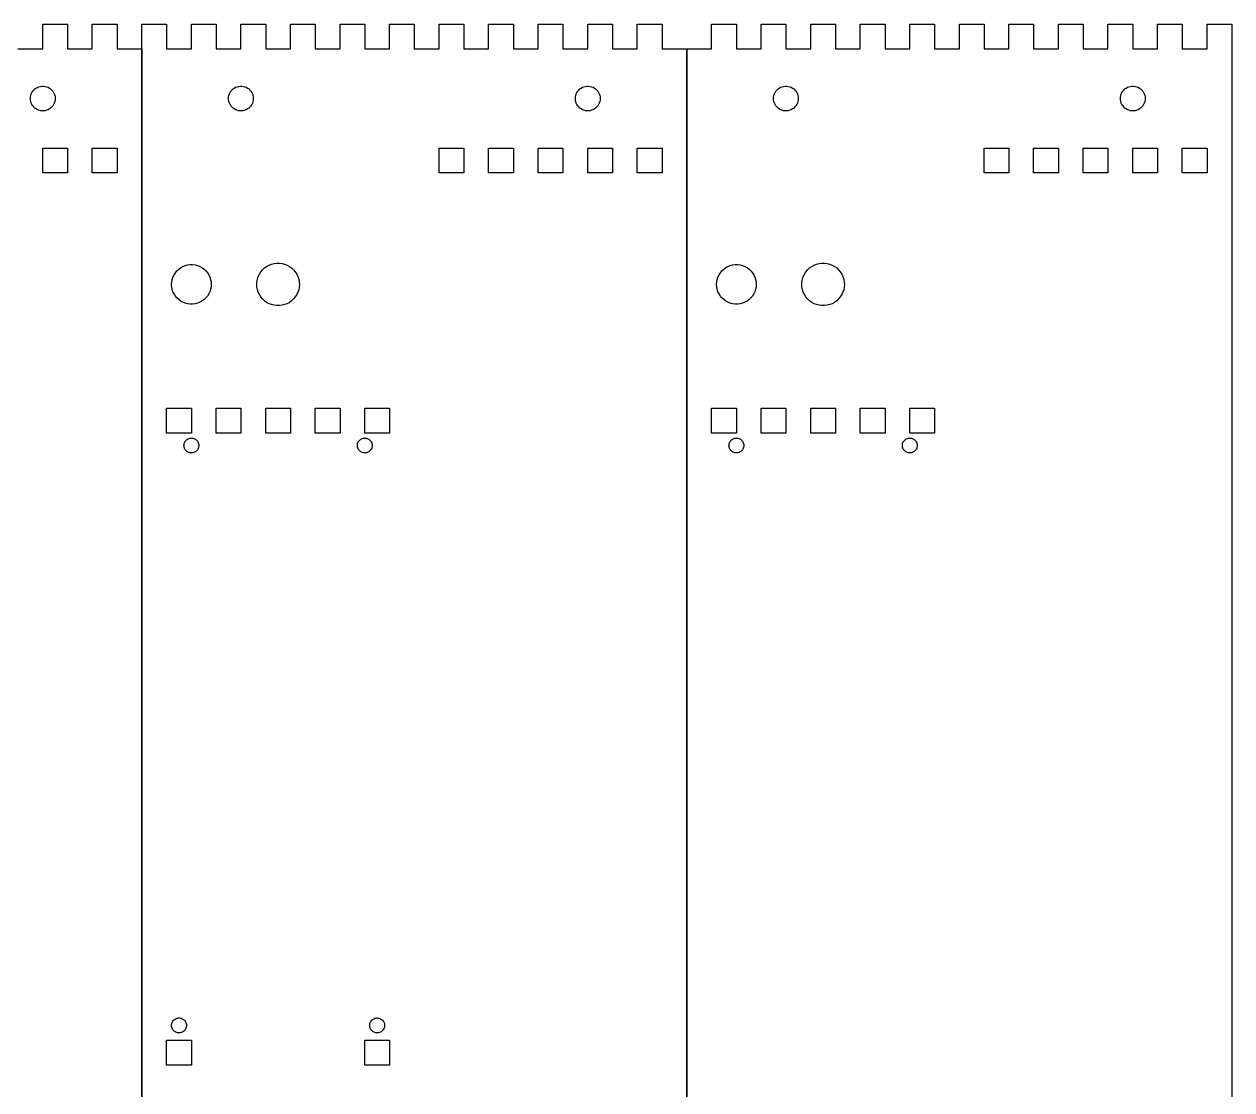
# Model space of a CAD drawing. Extents: x 0 to 495, y 0 to 430.
# Drawn here: x 251.4 to 495.1, y 215.1 to 430.1 of the extents above; entities that cross this region are included whole.
import ezdxf

# ---------------------------------------------------------------- set-up
doc = ezdxf.new("R2010")
doc.units = 0
doc.layers.add('Layer_1', color=7, linetype='CONTINUOUS')

msp = doc.modelspace()

# ---------------------------------------------------------------- linework, layer by layer
at = {"layer": 'Layer_1', "color": 7}
for p, q in [((255.141112, 425.141117), (255.141112, 430.141115)), ((255.141112, 430.141115), (260.14111, 430.141115)), ((260.14111, 430.141115), (260.14111, 425.141117)), ((265.141112, 425.141117), (265.141112, 430.141115)), ((265.141112, 430.141115), (270.14111, 430.141115)), ((270.14111, 430.141115), (270.14111, 425.141117)), ((275.141111, 5.141107), (275.141111, 430.141115)), ((275.141111, 430.141115), (280.141111, 430.141115)), ((280.141111, 430.141115), (280.141111, 425.141117)), ((285.141111, 425.141117), (285.141111, 430.141115)), ((285.141111, 430.141115), (290.141111, 430.141115)), ((290.141111, 430.141115), (290.141111, 425.141117)), ((295.141112, 425.141117), (295.141112, 430.141115)), ((295.141112, 430.141115), (300.141111, 430.141115)), ((300.141111, 430.141115), (300.141111, 425.141117)), ((305.141111, 425.141117), (305.141111, 430.141115)), ((305.141111, 430.141115), (310.141112, 430.141115)), ((310.141112, 430.141115), (310.141112, 425.141117)), ((315.14111, 425.141117), (315.14111, 430.141115)), ((315.14111, 430.141115), (320.141112, 430.141115)), ((320.141112, 430.141115), (320.141112, 425.141117)), ((325.14111, 425.141117), (325.14111, 430.141115)), ((325.14111, 430.141115), (330.141112, 430.141115)), ((330.141112, 430.141115), (330.141112, 425.141117)), ((335.14111, 425.141117), (335.14111, 430.141115)), ((335.14111, 430.141115), (340.141111, 430.141115)), ((340.141111, 430.141115), (340.141111, 425.141117)), ((345.141113, 425.141117), (345.141113, 430.141115)), ((345.141113, 430.141115), (350.141111, 430.141115)), ((350.141111, 430.141115), (350.141111, 425.141117)), ((355.141112, 425.141117), (355.141112, 430.141115)), ((355.141112, 430.141115), (360.141111, 430.141115)), ((360.141111, 430.141115), (360.141111, 425.141117)), ((365.141112, 425.141117), (365.141112, 430.141115)), ((365.141112, 430.141115), (370.141111, 430.141115)), ((370.141111, 430.141115), (370.141111, 425.141117)), ((375.141112, 425.141117), (375.141112, 430.141115)), ((375.141112, 430.141115), (380.14111, 430.141115)), ((380.14111, 430.141115), (380.14111, 425.141117)), ((390.141103, 425.141117), (390.141103, 430.141115)), ((390.141103, 430.141115), (395.141103, 430.141115)), ((395.141103, 430.141115), (395.141103, 425.141117)), ((400.141103, 425.141117), (400.141103, 430.141115)), ((400.141103, 430.141115), (405.141103, 430.141115)), ((405.141103, 430.141115), (405.141103, 425.141117)), ((410.141103, 425.141117), (410.141103, 430.141115)), ((410.141103, 430.141115), (415.141102, 430.141115)), ((415.141102, 430.141115), (415.141102, 425.141117)), ((420.141104, 425.141117), (420.141104, 430.141115)), ((420.141104, 430.141115), (425.141102, 430.141115)), ((425.141102, 430.141115), (425.141102, 425.141117)), ((430.141103, 425.141117), (430.141103, 430.141115)), ((430.141103, 430.141115), (435.141102, 430.141115)), ((435.141102, 430.141115), (435.141102, 425.141117)), ((440.141103, 425.141117), (440.141103, 430.141115)), ((440.141103, 430.141115), (445.141102, 430.141115)), ((445.141102, 430.141115), (445.141102, 425.141117)), ((450.141103, 425.141117), (450.141103, 430.141115)), ((450.141103, 430.141115), (455.141104, 430.141115)), ((455.141104, 430.141115), (455.141104, 425.141117)), ((460.141103, 425.141117), (460.141103, 430.141115)), ((460.141103, 430.141115), (465.141104, 430.141115)), ((465.141104, 430.141115), (465.141104, 425.141117)), ((470.141102, 425.141117), (470.141102, 430.141115)), ((470.141102, 430.141115), (475.141104, 430.141115)), ((475.141104, 430.141115), (475.141104, 425.141117)), ((480.141102, 425.141117), (480.141102, 430.141115)), ((480.141102, 430.141115), (485.141103, 430.141115)), ((485.141103, 430.141115), (485.141103, 425.141117)), ((490.141102, 425.141117), (490.141102, 430.141115)), ((490.141102, 430.141115), (495.141103, 430.141115)), ((495.141103, 430.141115), (495.141103, 425.141117)), ((250.141111, 425.141117), (255.141112, 425.141117)), ((260.14111, 425.141117), (265.141112, 425.141117)), ((270.14111, 425.141117), (275.141111, 425.141117)), ((275.141111, 425.141117), (275.141111, 405.141114)), ((280.141111, 425.141117), (285.141111, 425.141117)), ((290.141111, 425.141117), (295.141112, 425.141117)), ((300.141111, 425.141117), (305.141111, 425.141117)), ((310.141112, 425.141117), (315.14111, 425.141117)), ((320.141112, 425.141117), (325.14111, 425.141117)), ((330.141112, 425.141117), (335.14111, 425.141117)), ((340.141111, 425.141117), (345.141113, 425.141117)), ((350.141111, 425.141117), (355.141112, 425.141117)), ((360.141111, 425.141117), (365.141112, 425.141117)), ((370.141111, 425.141117), (375.141112, 425.141117)), ((380.14111, 425.141117), (385.141112, 425.141117)), ((385.141103, 0.141117), (385.141103, 425.141117)), ((385.141103, 425.141117), (390.141103, 425.141117)), ((385.141112, 425.141117), (385.141112, 405.141114)), ((395.141103, 425.141117), (400.141103, 425.141117)), ((405.141103, 425.141117), (410.141103, 425.141117)), ((415.141102, 425.141117), (420.141104, 425.141117)), ((425.141102, 425.141117), (430.141103, 425.141117)), ((435.141102, 425.141117), (440.141103, 425.141117)), ((445.141102, 425.141117), (450.141103, 425.141117)), ((455.141104, 425.141117), (460.141103, 425.141117)), ((465.141104, 425.141117), (470.141102, 425.141117)), ((475.141104, 425.141117), (480.141102, 425.141117)), ((485.141103, 425.141117), (490.141102, 425.141117)), ((495.141103, 425.141117), (495.141103, 405.141114)), ((253.118112, 416.610115), (253.319111, 416.852118)), ((253.319111, 416.852118), (253.547112, 417.067117)), ((253.547112, 417.067117), (253.801112, 417.252117)), ((253.801112, 417.252117), (254.077112, 417.403117)), ((254.077112, 417.403117), (254.368111, 417.519116)), ((254.368111, 417.519116), (254.673111, 417.597116)), ((254.673111, 417.597116), (254.984112, 417.636117)), ((254.984112, 417.636117), (255.298112, 417.636117)), ((255.298112, 417.636117), (255.609113, 417.597116)), ((255.609113, 417.597116), (255.91411, 417.519116)), ((255.91411, 417.519116), (256.205112, 417.403117)), ((256.205112, 417.403117), (256.481112, 417.252117)), ((256.481112, 417.252117), (256.735112, 417.067117)), ((256.735112, 417.067117), (256.96311, 416.852118)), ((256.96311, 416.852118), (257.164112, 416.610115)), ((293.118111, 416.610115), (293.319111, 416.852118)), ((293.319111, 416.852118), (293.547111, 417.067117)), ((293.547111, 417.067117), (293.801111, 417.252117)), ((293.801111, 417.252117), (294.077111, 417.403117)), ((294.077111, 417.403117), (294.368111, 417.519116)), ((294.368111, 417.519116), (294.673111, 417.597116)), ((294.673111, 417.597116), (294.984112, 417.636117)), ((294.984112, 417.636117), (295.298111, 417.636117)), ((295.298111, 417.636117), (295.609111, 417.597116)), ((295.609111, 417.597116), (295.914111, 417.519116)), ((295.914111, 417.519116), (296.205111, 417.403117)), ((296.205111, 417.403117), (296.481111, 417.252117)), ((296.481111, 417.252117), (296.735111, 417.067117)), ((296.735111, 417.067117), (296.963111, 416.852118)), ((296.963111, 416.852118), (297.164111, 416.610115)), ((363.118112, 416.610115), (363.319111, 416.852118)), ((363.319111, 416.852118), (363.547112, 417.067117)), ((363.547112, 417.067117), (363.801112, 417.252117)), ((363.801112, 417.252117), (364.077112, 417.403117)), ((364.077112, 417.403117), (364.368111, 417.519116)), ((364.368111, 417.519116), (364.673111, 417.597116)), ((364.673111, 417.597116), (364.984112, 417.636117)), ((364.984112, 417.636117), (365.298112, 417.636117)), ((365.298112, 417.636117), (365.609113, 417.597116)), ((365.609113, 417.597116), (365.91411, 417.519116)), ((365.91411, 417.519116), (366.205112, 417.403117)), ((366.205112, 417.403117), (366.481112, 417.252117)), ((366.481112, 417.252117), (366.735112, 417.067117)), ((366.735112, 417.067117), (366.963111, 416.852118)), ((366.963111, 416.852118), (367.164112, 416.610115)), ((403.118103, 416.610115), (403.319103, 416.852118)), ((403.319103, 416.852118), (403.547103, 417.067117)), ((403.547103, 417.067117), (403.801103, 417.252117)), ((403.801103, 417.252117), (404.077103, 417.403117)), ((404.077103, 417.403117), (404.368103, 417.519116)), ((404.368103, 417.519116), (404.673103, 417.597116)), ((404.673103, 417.597116), (404.984103, 417.636117)), ((404.984103, 417.636117), (405.298103, 417.636117)), ((405.298103, 417.636117), (405.609103, 417.597116)), ((405.609103, 417.597116), (405.914103, 417.519116)), ((405.914103, 417.519116), (406.205103, 417.403117)), ((406.205103, 417.403117), (406.481103, 417.252117)), ((406.481103, 417.252117), (406.735103, 417.067117)), ((406.735103, 417.067117), (406.963103, 416.852118)), ((406.963103, 416.852118), (407.164103, 416.610115)), ((473.118104, 416.610115), (473.319102, 416.852118)), ((473.319102, 416.852118), (473.547104, 417.067117)), ((473.547104, 417.067117), (473.801104, 417.252117)), ((473.801104, 417.252117), (474.077103, 417.403117)), ((474.077103, 417.403117), (474.368103, 417.519116)), ((474.368103, 417.519116), (474.673103, 417.597116)), ((474.673103, 417.597116), (474.984104, 417.636117)), ((474.984104, 417.636117), (475.298104, 417.636117)), ((475.298104, 417.636117), (475.609104, 417.597116)), ((475.609104, 417.597116), (475.914102, 417.519116)), ((475.914102, 417.519116), (476.205104, 417.403117)), ((476.205104, 417.403117), (476.481103, 417.252117)), ((476.481103, 417.252117), (476.735103, 417.067117)), ((476.735103, 417.067117), (476.963102, 416.852118)), ((476.963102, 416.852118), (477.164104, 416.610115)), ((252.661112, 414.828116), (252.641103, 415.141117)), ((252.641111, 415.141117), (252.661121, 415.454116)), ((252.661112, 415.454116), (252.720111, 415.763115)), ((252.720111, 414.519116), (252.661112, 414.828116)), ((252.720111, 415.763115), (252.817111, 416.061116)), ((252.817111, 414.221115), (252.720111, 414.519116)), ((252.817111, 416.061116), (252.950111, 416.345117)), ((252.950111, 416.345117), (253.118112, 416.610115)), ((257.164112, 416.610115), (257.33211, 416.345117)), ((257.33211, 416.345117), (257.46511, 416.061116)), ((257.46511, 416.061116), (257.56211, 415.763115)), ((257.56211, 414.519116), (257.46511, 414.221115)), ((257.56211, 415.763115), (257.621111, 415.454116)), ((257.621111, 414.828116), (257.56211, 414.519116)), ((257.641113, 415.141117), (257.621103, 414.828116)), ((257.621111, 415.454116), (257.641121, 415.141117)), ((292.661111, 414.828116), (292.64111, 415.141117)), ((292.641111, 415.141117), (292.661113, 415.454116)), ((292.661111, 415.454116), (292.720111, 415.763115)), ((292.720111, 414.519116), (292.661111, 414.828116)), ((292.720111, 415.763115), (292.817111, 416.061116)), ((292.817111, 414.221115), (292.720111, 414.519116)), ((292.817111, 416.061116), (292.950111, 416.345117)), ((292.950111, 416.345117), (293.118111, 416.610115)), ((297.164111, 416.610115), (297.332112, 416.345117)), ((297.332112, 416.345117), (297.465111, 416.061116)), ((297.465111, 416.061116), (297.562111, 415.763115)), ((297.562111, 414.519116), (297.465111, 414.221115)), ((297.562111, 415.763115), (297.621111, 415.454116)), ((297.621111, 414.828116), (297.562111, 414.519116)), ((297.641111, 415.141117), (297.62111, 414.828116)), ((297.621111, 415.454116), (297.641112, 415.141117)), ((362.661113, 414.828116), (362.641103, 415.141117)), ((362.641111, 415.141117), (362.661121, 415.454116)), ((362.661113, 415.454116), (362.720111, 415.763115)), ((362.720111, 414.519116), (362.661113, 414.828116)), ((362.720111, 415.763115), (362.817111, 416.061116)), ((362.817111, 414.221115), (362.720111, 414.519116)), ((362.817111, 416.061116), (362.950111, 416.345117)), ((362.950111, 416.345117), (363.118112, 416.610115)), ((367.164112, 416.610115), (367.33211, 416.345117)), ((367.33211, 416.345117), (367.46511, 416.061116)), ((367.46511, 416.061116), (367.56211, 415.763115)), ((367.56211, 414.519116), (367.46511, 414.221115)), ((367.56211, 415.763115), (367.621112, 415.454116)), ((367.621112, 414.828116), (367.56211, 414.519116)), ((367.641113, 415.141117), (367.621103, 414.828116)), ((367.621112, 415.454116), (367.641121, 415.141117)), ((402.661103, 414.828116), (402.641102, 415.141117)), ((402.641103, 415.141117), (402.661104, 415.454116)), ((402.661103, 415.454116), (402.720103, 415.763115)), ((402.720103, 414.519116), (402.661103, 414.828116)), ((402.720103, 415.763115), (402.817103, 416.061116)), ((402.817103, 414.221115), (402.720103, 414.519116)), ((402.817103, 416.061116), (402.950103, 416.345117)), ((402.950103, 416.345117), (403.118103, 416.610115)), ((407.164103, 416.610115), (407.332103, 416.345117)), ((407.332103, 416.345117), (407.465103, 416.061116)), ((407.465103, 416.061116), (407.562103, 415.763115)), ((407.562103, 414.519116), (407.465103, 414.221115)), ((407.562103, 415.763115), (407.621103, 415.454116)), ((407.621103, 414.828116), (407.562103, 414.519116)), ((407.641103, 415.141117), (407.621102, 414.828116)), ((407.621103, 415.454116), (407.641104, 415.141117)), ((472.661104, 414.828116), (472.641095, 415.141117)), ((472.641103, 415.141117), (472.661113, 415.454116)), ((472.661104, 415.454116), (472.720103, 415.763115)), ((472.720103, 414.519116), (472.661104, 414.828116)), ((472.720103, 415.763115), (472.817103, 416.061116)), ((472.817103, 414.221115), (472.720103, 414.519116)), ((472.817103, 416.061116), (472.950103, 416.345117)), ((472.950103, 416.345117), (473.118104, 416.610115)), ((477.164104, 416.610115), (477.332102, 416.345117)), ((477.332102, 416.345117), (477.465102, 416.061116)), ((477.465102, 416.061116), (477.562102, 415.763115)), ((477.562102, 414.519116), (477.465102, 414.221115)), ((477.562102, 415.763115), (477.621103, 415.454116)), ((477.621103, 414.828116), (477.562102, 414.519116)), ((477.641104, 415.141117), (477.621095, 414.828116)), ((477.621103, 415.454116), (477.641113, 415.141117)), ((252.950111, 413.937115), (252.817111, 414.221115)), ((253.118112, 413.672117), (252.950111, 413.937115)), ((253.319111, 413.430117), (253.118112, 413.672117)), ((253.547112, 413.215117), (253.319111, 413.430117)), ((253.801112, 413.030115), (253.547112, 413.215117)), ((254.077112, 412.879117), (253.801112, 413.030115)), ((254.368111, 412.763115), (254.077112, 412.879117)), ((254.673111, 412.685115), (254.368111, 412.763115)), ((254.984112, 412.646115), (254.673111, 412.685115)), ((255.298112, 412.646115), (254.984112, 412.646115)), ((255.609113, 412.685115), (255.298112, 412.646115)), ((255.91411, 412.763115), (255.609113, 412.685115)), ((256.205112, 412.879117), (255.91411, 412.763115)), ((256.481112, 413.030115), (256.205112, 412.879117)), ((256.735112, 413.215117), (256.481112, 413.030115)), ((256.96311, 413.430117), (256.735112, 413.215117)), ((257.164112, 413.672117), (256.96311, 413.430117)), ((257.33211, 413.937115), (257.164112, 413.672117)), ((257.46511, 414.221115), (257.33211, 413.937115)), ((292.950111, 413.937115), (292.817111, 414.221115)), ((293.118111, 413.672117), (292.950111, 413.937115)), ((293.319111, 413.430117), (293.118111, 413.672117)), ((293.547111, 413.215117), (293.319111, 413.430117)), ((293.801111, 413.030115), (293.547111, 413.215117)), ((294.077111, 412.879117), (293.801111, 413.030115)), ((294.368111, 412.763115), (294.077111, 412.879117)), ((294.673111, 412.685115), (294.368111, 412.763115)), ((294.984112, 412.646115), (294.673111, 412.685115)), ((295.298111, 412.646115), (294.984112, 412.646115)), ((295.609111, 412.685115), (295.298111, 412.646115)), ((295.914111, 412.763115), (295.609111, 412.685115)), ((296.205111, 412.879117), (295.914111, 412.763115)), ((296.481111, 413.030115), (296.205111, 412.879117)), ((296.735111, 413.215117), (296.481111, 413.030115)), ((296.963111, 413.430117), (296.735111, 413.215117)), ((297.164111, 413.672117), (296.963111, 413.430117)), ((297.332112, 413.937115), (297.164111, 413.672117)), ((297.465111, 414.221115), (297.332112, 413.937115)), ((362.950111, 413.937115), (362.817111, 414.221115)), ((363.118112, 413.672117), (362.950111, 413.937115)), ((363.319111, 413.430117), (363.118112, 413.672117)), ((363.547112, 413.215117), (363.319111, 413.430117)), ((363.801112, 413.030115), (363.547112, 413.215117)), ((364.077112, 412.879117), (363.801112, 413.030115)), ((364.368111, 412.763115), (364.077112, 412.879117)), ((364.673111, 412.685115), (364.368111, 412.763115)), ((364.984112, 412.646115), (364.673111, 412.685115)), ((365.298112, 412.646115), (364.984112, 412.646115)), ((365.609113, 412.685115), (365.298112, 412.646115)), ((365.91411, 412.763115), (365.609113, 412.685115)), ((366.205112, 412.879117), (365.91411, 412.763115)), ((366.481112, 413.030115), (366.205112, 412.879117)), ((366.735112, 413.215117), (366.481112, 413.030115)), ((366.963111, 413.430117), (366.735112, 413.215117)), ((367.164112, 413.672117), (366.963111, 413.430117)), ((367.33211, 413.937115), (367.164112, 413.672117)), ((367.46511, 414.221115), (367.33211, 413.937115)), ((402.950103, 413.937115), (402.817103, 414.221115)), ((403.118103, 413.672117), (402.950103, 413.937115)), ((403.319103, 413.430117), (403.118103, 413.672117)), ((403.547103, 413.215117), (403.319103, 413.430117)), ((403.801103, 413.030115), (403.547103, 413.215117)), ((404.077103, 412.879117), (403.801103, 413.030115)), ((404.368103, 412.763115), (404.077103, 412.879117)), ((404.673103, 412.685115), (404.368103, 412.763115)), ((404.984103, 412.646115), (404.673103, 412.685115)), ((405.298103, 412.646115), (404.984103, 412.646115)), ((405.609103, 412.685115), (405.298103, 412.646115)), ((405.914103, 412.763115), (405.609103, 412.685115)), ((406.205103, 412.879117), (405.914103, 412.763115)), ((406.481103, 413.030115), (406.205103, 412.879117)), ((406.735103, 413.215117), (406.481103, 413.030115)), ((406.963103, 413.430117), (406.735103, 413.215117)), ((407.164103, 413.672117), (406.963103, 413.430117)), ((407.332103, 413.937115), (407.164103, 413.672117)), ((407.465103, 414.221115), (407.332103, 413.937115)), ((472.950103, 413.937115), (472.817103, 414.221115)), ((473.118104, 413.672117), (472.950103, 413.937115)), ((473.319102, 413.430117), (473.118104, 413.672117)), ((473.547104, 413.215117), (473.319102, 413.430117)), ((473.801104, 413.030115), (473.547104, 413.215117)), ((474.077103, 412.879117), (473.801104, 413.030115)), ((474.368103, 412.763115), (474.077103, 412.879117)), ((474.673103, 412.685115), (474.368103, 412.763115)), ((474.984104, 412.646115), (474.673103, 412.685115)), ((475.298104, 412.646115), (474.984104, 412.646115)), ((475.609104, 412.685115), (475.298104, 412.646115)), ((475.914102, 412.763115), (475.609104, 412.685115)), ((476.205104, 412.879117), (475.914102, 412.763115)), ((476.481103, 413.030115), (476.205104, 412.879117)), ((476.735103, 413.215117), (476.481103, 413.030115)), ((476.963102, 413.430117), (476.735103, 413.215117)), ((477.164104, 413.672117), (476.963102, 413.430117)), ((477.332102, 413.937115), (477.164104, 413.672117)), ((477.465102, 414.221115), (477.332102, 413.937115)), ((255.141112, 400.141116), (255.141112, 405.141114)), ((255.141112, 405.141114), (260.14111, 405.141114)), ((260.14111, 405.141114), (260.14111, 400.141116)), ((265.141112, 400.141116), (265.141112, 405.141114)), ((265.141112, 405.141114), (270.14111, 405.141114)), ((270.14111, 405.141114), (270.14111, 400.141116)), ((275.141111, 405.141114), (275.141111, 400.141116)), ((335.14111, 400.141116), (335.14111, 405.141114)), ((335.14111, 405.141114), (340.141111, 405.141114)), ((340.141111, 405.141114), (340.141111, 400.141116)), ((345.141113, 400.141116), (345.141113, 405.141114)), ((345.141113, 405.141114), (350.141111, 405.141114)), ((350.141111, 405.141114), (350.141111, 400.141116)), ((355.141112, 400.141116), (355.141112, 405.141114)), ((355.141112, 405.141114), (360.141111, 405.141114)), ((360.141111, 405.141114), (360.141111, 400.141116)), ((365.141112, 400.141116), (365.141112, 405.141114)), ((365.141112, 405.141114), (370.141111, 405.141114)), ((370.141111, 405.141114), (370.141111, 400.141116)), ((375.141112, 400.141116), (375.141112, 405.141114)), ((375.141112, 405.141114), (380.14111, 405.141114)), ((380.14111, 405.141114), (380.14111, 400.141116)), ((385.141112, 405.141114), (385.141112, 400.141116)), ((445.141102, 400.141116), (445.141102, 405.141114)), ((445.141102, 405.141114), (450.141103, 405.141114)), ((450.141103, 405.141114), (450.141103, 400.141116)), ((455.141104, 400.141116), (455.141104, 405.141114)), ((455.141104, 405.141114), (460.141103, 405.141114)), ((460.141103, 405.141114), (460.141103, 400.141116)), ((465.141104, 400.141116), (465.141104, 405.141114)), ((465.141104, 405.141114), (470.141102, 405.141114)), ((470.141102, 405.141114), (470.141102, 400.141116)), ((475.141104, 400.141116), (475.141104, 405.141114)), ((475.141104, 405.141114), (480.141102, 405.141114)), ((480.141102, 405.141114), (480.141102, 400.141116)), ((485.141103, 400.141116), (485.141103, 405.141114)), ((485.141103, 405.141114), (490.141102, 405.141114)), ((490.141102, 405.141114), (490.141102, 400.141116)), ((495.141103, 405.141114), (495.141103, 400.141116)), ((260.14111, 400.141116), (255.141112, 400.141116)), ((270.14111, 400.141116), (265.141112, 400.141116)), ((275.141111, 400.141116), (275.141111, 30.141117)), ((340.141111, 400.141116), (335.14111, 400.141116)), ((350.141111, 400.141116), (345.141113, 400.141116)), ((360.141111, 400.141116), (355.141112, 400.141116)), ((370.141111, 400.141116), (365.141112, 400.141116)), ((380.14111, 400.141116), (375.141112, 400.141116)), ((385.141112, 400.141116), (385.141112, 30.141117)), ((450.141103, 400.141116), (445.141102, 400.141116)), ((460.141103, 400.141116), (455.141104, 400.141116)), ((470.141102, 400.141116), (465.141104, 400.141116)), ((480.141102, 400.141116), (475.141104, 400.141116)), ((490.141102, 400.141116), (485.141103, 400.141116)), ((495.141103, 400.141116), (495.141103, 30.141117)), ((281.905111, 379.992114), (282.225111, 380.379115)), ((282.225111, 380.379115), (282.591112, 380.723115)), ((282.591112, 380.723115), (282.998112, 381.018116)), ((282.998112, 381.018116), (283.438111, 381.260116)), ((283.438111, 381.260116), (283.905111, 381.445116)), ((283.905111, 381.445116), (284.391112, 381.570115)), ((284.391112, 381.570115), (284.890112, 381.633115)), ((284.890112, 381.633115), (285.392111, 381.633115)), ((285.392111, 381.633115), (285.891111, 381.570115)), ((285.891111, 381.570115), (286.377111, 381.445116)), ((286.377111, 381.445116), (286.844111, 381.260116)), ((286.844111, 381.260116), (287.284111, 381.018116)), ((287.284111, 381.018116), (287.691111, 380.723115)), ((287.691111, 380.723115), (288.057111, 380.379115)), ((288.057111, 380.379115), (288.377112, 379.992114)), ((299.162112, 380.168117), (299.506111, 380.585117)), ((299.506111, 380.585117), (299.900111, 380.954117)), ((299.900111, 380.954117), (300.337111, 381.272116)), ((300.337111, 381.272116), (300.810112, 381.532116)), ((300.810112, 381.532116), (301.312112, 381.731117)), ((301.312112, 381.731117), (301.835111, 381.865116)), ((301.835111, 381.865116), (302.371111, 381.933115)), ((302.371111, 381.933115), (302.911112, 381.933115)), ((302.911112, 381.933115), (303.447111, 381.865116)), ((303.447111, 381.865116), (303.970111, 381.731117)), ((303.970111, 381.731117), (304.472111, 381.532116)), ((304.472111, 381.532116), (304.94511, 381.272116)), ((304.94511, 381.272116), (305.382112, 380.954117)), ((305.382112, 380.954117), (305.776111, 380.585117)), ((305.776111, 380.585117), (306.120111, 380.168117)), ((391.905103, 379.992114), (392.225103, 380.379115)), ((392.225103, 380.379115), (392.591103, 380.723115)), ((392.591103, 380.723115), (392.998103, 381.018116)), ((392.998103, 381.018116), (393.438103, 381.260116)), ((393.438103, 381.260116), (393.905103, 381.445116)), ((393.905103, 381.445116), (394.391103, 381.570115)), ((394.391103, 381.570115), (394.890103, 381.633115)), ((394.890103, 381.633115), (395.392103, 381.633115)), ((395.392103, 381.633115), (395.891103, 381.570115)), ((395.891103, 381.570115), (396.377103, 381.445116)), ((396.377103, 381.445116), (396.844103, 381.260116)), ((396.844103, 381.260116), (397.284103, 381.018116)), ((397.284103, 381.018116), (397.691103, 380.723115)), ((397.691103, 380.723115), (398.057103, 380.379115)), ((398.057103, 380.379115), (398.377103, 379.992114)), ((409.162103, 380.168117), (409.506103, 380.585117)), ((409.506103, 380.585117), (409.900103, 380.954117)), ((409.900103, 380.954117), (410.337103, 381.272116)), ((410.337103, 381.272116), (410.810103, 381.532116)), ((410.810103, 381.532116), (411.312103, 381.731117)), ((411.312103, 381.731117), (411.835103, 381.865116)), ((411.835103, 381.865116), (412.371103, 381.933115)), ((412.371103, 381.933115), (412.911103, 381.933115)), ((412.911103, 381.933115), (413.447103, 381.865116)), ((413.447103, 381.865116), (413.970103, 381.731117)), ((413.970103, 381.731117), (414.472103, 381.532116)), ((414.472103, 381.532116), (414.945102, 381.272116)), ((414.945102, 381.272116), (415.382103, 380.954117)), ((415.382103, 380.954117), (415.776102, 380.585117)), ((415.776102, 380.585117), (416.120103, 380.168117)), ((281.141112, 377.641116), (281.173111, 378.142117)), ((281.173111, 378.142117), (281.267111, 378.636116)), ((281.267111, 378.636116), (281.422111, 379.113116)), ((281.422111, 379.113116), (281.636112, 379.568115)), ((281.636112, 379.568115), (281.905111, 379.992114)), ((288.377112, 379.992114), (288.646111, 379.568115)), ((288.646111, 379.568115), (288.860111, 379.113116)), ((288.860111, 379.113116), (289.015112, 378.636116)), ((289.015112, 378.636116), (289.109111, 378.142117)), ((289.109111, 378.142117), (289.141111, 377.641116)), ((298.341111, 377.641116), (298.375111, 378.180115)), ((298.375111, 378.180115), (298.476111, 378.710117)), ((298.476111, 378.710117), (298.643111, 379.224117)), ((298.643111, 379.224117), (298.873112, 379.713115)), ((298.873112, 379.713115), (299.162112, 380.168117)), ((306.120111, 380.168117), (306.409113, 379.713115)), ((306.409113, 379.713115), (306.639112, 379.224117)), ((306.639112, 379.224117), (306.806112, 378.710117)), ((306.806112, 378.710117), (306.907111, 378.180115)), ((306.907111, 378.180115), (306.941113, 377.641116)), ((391.141103, 377.641116), (391.173103, 378.142117)), ((391.173103, 378.142117), (391.267103, 378.636116)), ((391.267103, 378.636116), (391.422103, 379.113116)), ((391.422103, 379.113116), (391.636103, 379.568115)), ((391.636103, 379.568115), (391.905103, 379.992114)), ((398.377103, 379.992114), (398.646103, 379.568115)), ((398.646103, 379.568115), (398.860103, 379.113116)), ((398.860103, 379.113116), (399.015103, 378.636116)), ((399.015103, 378.636116), (399.109103, 378.142117)), ((399.109103, 378.142117), (399.141103, 377.641116)), ((408.341103, 377.641116), (408.375103, 378.180115)), ((408.375103, 378.180115), (408.476103, 378.710117)), ((408.476103, 378.710117), (408.643103, 379.224117)), ((408.643103, 379.224117), (408.873103, 379.713115)), ((408.873103, 379.713115), (409.162103, 380.168117)), ((416.120103, 380.168117), (416.409104, 379.713115)), ((416.409104, 379.713115), (416.639104, 379.224117)), ((416.639104, 379.224117), (416.806103, 378.710117)), ((416.806103, 378.710117), (416.907102, 378.180115)), ((416.907102, 378.180115), (416.941104, 377.641116)), ((281.173111, 377.140115), (281.141112, 377.641116)), ((281.267111, 376.646116), (281.173111, 377.140115)), ((281.422111, 376.169115), (281.267111, 376.646116)), ((281.636112, 375.714117), (281.422111, 376.169115)), ((281.905111, 375.290117), (281.636112, 375.714117)), ((288.646111, 375.714117), (288.377112, 375.290117)), ((288.860111, 376.169115), (288.646111, 375.714117)), ((289.015112, 376.646116), (288.860111, 376.169115)), ((289.109111, 377.140115), (289.015112, 376.646116)), ((289.141111, 377.641116), (289.109111, 377.140115)), ((298.375111, 377.102117), (298.341111, 377.641116)), ((298.476111, 376.572115), (298.375111, 377.102117)), ((298.643111, 376.058114), (298.476111, 376.572115)), ((298.873112, 375.569117), (298.643111, 376.058114)), ((299.162112, 375.114115), (298.873112, 375.569117)), ((306.409113, 375.569117), (306.120111, 375.114115)), ((306.639112, 376.058114), (306.409113, 375.569117)), ((306.806112, 376.572115), (306.639112, 376.058114)), ((306.907111, 377.102117), (306.806112, 376.572115)), ((306.941113, 377.641116), (306.907111, 377.102117)), ((391.173103, 377.140115), (391.141103, 377.641116)), ((391.267103, 376.646116), (391.173103, 377.140115)), ((391.422103, 376.169115), (391.267103, 376.646116)), ((391.636103, 375.714117), (391.422103, 376.169115)), ((391.905103, 375.290117), (391.636103, 375.714117)), ((398.646103, 375.714117), (398.377103, 375.290117)), ((398.860103, 376.169115), (398.646103, 375.714117)), ((399.015103, 376.646116), (398.860103, 376.169115)), ((399.109103, 377.140115), (399.015103, 376.646116)), ((399.141103, 377.641116), (399.109103, 377.140115)), ((408.375103, 377.102117), (408.341103, 377.641116)), ((408.476103, 376.572115), (408.375103, 377.102117)), ((408.643103, 376.058114), (408.476103, 376.572115)), ((408.873103, 375.569117), (408.643103, 376.058114)), ((409.162103, 375.114115), (408.873103, 375.569117)), ((416.409104, 375.569117), (416.120103, 375.114115)), ((416.639104, 376.058114), (416.409104, 375.569117)), ((416.806103, 376.572115), (416.639104, 376.058114)), ((416.907102, 377.102117), (416.806103, 376.572115)), ((416.941104, 377.641116), (416.907102, 377.102117)), ((282.225111, 374.903117), (281.905111, 375.290117)), ((282.591112, 374.559117), (282.225111, 374.903117)), ((282.998112, 374.264115), (282.591112, 374.559117)), ((283.438111, 374.022115), (282.998112, 374.264115)), ((283.905111, 373.837116), (283.438111, 374.022115)), ((284.391112, 373.712117), (283.905111, 373.837116)), ((284.890112, 373.649116), (284.391112, 373.712117)), ((285.392111, 373.649116), (284.890112, 373.649116)), ((285.891111, 373.712117), (285.392111, 373.649116)), ((286.377111, 373.837116), (285.891111, 373.712117)), ((286.844111, 374.022115), (286.377111, 373.837116)), ((287.284111, 374.264115), (286.844111, 374.022115)), ((287.691111, 374.559117), (287.284111, 374.264115)), ((288.057111, 374.903117), (287.691111, 374.559117)), ((288.377112, 375.290117), (288.057111, 374.903117)), ((299.506111, 374.697115), (299.162112, 375.114115)), ((299.900111, 374.328115), (299.506111, 374.697115)), ((300.337111, 374.010115), (299.900111, 374.328115)), ((300.810112, 373.750115), (300.337111, 374.010115)), ((301.312112, 373.551115), (300.810112, 373.750115)), ((301.835111, 373.417116), (301.312112, 373.551115)), ((302.371111, 373.349117), (301.835111, 373.417116)), ((302.911112, 373.349117), (302.371111, 373.349117)), ((303.447111, 373.417116), (302.911112, 373.349117)), ((303.970111, 373.551115), (303.447111, 373.417116)), ((304.472111, 373.750115), (303.970111, 373.551115)), ((304.94511, 374.010115), (304.472111, 373.750115)), ((305.382112, 374.328115), (304.94511, 374.010115)), ((305.776111, 374.697115), (305.382112, 374.328115)), ((306.120111, 375.114115), (305.776111, 374.697115)), ((392.225103, 374.903117), (391.905103, 375.290117)), ((392.591103, 374.559117), (392.225103, 374.903117)), ((392.998103, 374.264115), (392.591103, 374.559117)), ((393.438103, 374.022115), (392.998103, 374.264115)), ((393.905103, 373.837116), (393.438103, 374.022115)), ((394.391103, 373.712117), (393.905103, 373.837116)), ((394.890103, 373.649116), (394.391103, 373.712117)), ((395.392103, 373.649116), (394.890103, 373.649116)), ((395.891103, 373.712117), (395.392103, 373.649116)), ((396.377103, 373.837116), (395.891103, 373.712117)), ((396.844103, 374.022115), (396.377103, 373.837116)), ((397.284103, 374.264115), (396.844103, 374.022115)), ((397.691103, 374.559117), (397.284103, 374.264115)), ((398.057103, 374.903117), (397.691103, 374.559117)), ((398.377103, 375.290117), (398.057103, 374.903117)), ((409.506103, 374.697115), (409.162103, 375.114115)), ((409.900103, 374.328115), (409.506103, 374.697115)), ((410.337103, 374.010115), (409.900103, 374.328115)), ((410.810103, 373.750115), (410.337103, 374.010115)), ((411.312103, 373.551115), (410.810103, 373.750115)), ((411.835103, 373.417116), (411.312103, 373.551115)), ((412.371103, 373.349117), (411.835103, 373.417116)), ((412.911103, 373.349117), (412.371103, 373.349117)), ((413.447103, 373.417116), (412.911103, 373.349117)), ((413.970103, 373.551115), (413.447103, 373.417116)), ((414.472103, 373.750115), (413.970103, 373.551115)), ((414.945102, 374.010115), (414.472103, 373.750115)), ((415.382103, 374.328115), (414.945102, 374.010115)), ((415.776102, 374.697115), (415.382103, 374.328115)), ((416.120103, 375.114115), (415.776102, 374.697115)), ((280.141111, 347.641117), (280.141111, 352.641115)), ((280.141111, 352.641115), (285.141111, 352.641115)), ((285.141111, 352.641115), (285.141111, 347.641117)), ((290.141111, 347.641117), (290.141111, 352.641115)), ((290.141111, 352.641115), (295.141112, 352.641115)), ((295.141112, 352.641115), (295.141112, 347.641117)), ((300.141111, 347.641117), (300.141111, 352.641115)), ((300.141111, 352.641115), (305.141111, 352.641115)), ((305.141111, 352.641115), (305.141111, 347.641117)), ((310.141112, 347.641117), (310.141112, 352.641115)), ((310.141112, 352.641115), (315.14111, 352.641115)), ((315.14111, 352.641115), (315.14111, 347.641117)), ((320.141112, 347.641117), (320.141112, 352.641115)), ((320.141112, 352.641115), (325.14111, 352.641115)), ((325.14111, 352.641115), (325.14111, 347.641117)), ((390.141103, 347.641117), (390.141103, 352.641115)), ((390.141103, 352.641115), (395.141103, 352.641115)), ((395.141103, 352.641115), (395.141103, 347.641117)), ((400.141103, 347.641117), (400.141103, 352.641115)), ((400.141103, 352.641115), (405.141103, 352.641115)), ((405.141103, 352.641115), (405.141103, 347.641117)), ((410.141103, 347.641117), (410.141103, 352.641115)), ((410.141103, 352.641115), (415.141102, 352.641115)), ((415.141102, 352.641115), (415.141102, 347.641117)), ((420.141104, 347.641117), (420.141104, 352.641115)), ((420.141104, 352.641115), (425.141102, 352.641115)), ((425.141102, 352.641115), (425.141102, 347.641117)), ((430.141103, 347.641117), (430.141103, 352.641115)), ((430.141103, 352.641115), (435.141102, 352.641115)), ((435.141102, 352.641115), (435.141102, 347.641117)), ((285.141111, 347.641117), (280.141111, 347.641117)), ((283.927111, 346.023117), (284.048111, 346.168117)), ((284.048111, 346.168117), (284.185111, 346.297115)), ((284.185111, 346.297115), (284.337111, 346.407117)), ((284.337111, 346.407117), (284.502112, 346.498117)), ((284.502112, 346.498117), (284.677111, 346.568116)), ((284.677111, 346.568116), (284.860112, 346.614116)), ((284.860112, 346.614116), (285.047111, 346.638116)), ((285.047111, 346.638116), (285.235112, 346.638116)), ((285.235112, 346.638116), (285.422111, 346.614127)), ((285.422111, 346.614116), (285.605111, 346.568116)), ((285.605111, 346.568116), (285.780111, 346.498117)), ((285.780111, 346.498117), (285.945112, 346.407117)), ((285.945112, 346.407117), (286.097111, 346.297115)), ((286.097111, 346.297115), (286.234112, 346.168117)), ((286.234112, 346.168117), (286.355112, 346.023117)), ((295.141112, 347.641117), (290.141111, 347.641117)), ((305.141111, 347.641117), (300.141111, 347.641117)), ((315.14111, 347.641117), (310.141112, 347.641117)), ((318.92711, 346.023117), (319.04811, 346.168117)), ((319.04811, 346.168117), (319.185112, 346.297115)), ((319.185112, 346.297115), (319.337111, 346.407117)), ((319.337111, 346.407117), (319.502113, 346.498117)), ((319.502113, 346.498117), (319.67711, 346.568116)), ((319.67711, 346.568116), (319.860112, 346.614116)), ((319.860112, 346.614116), (320.047112, 346.638104)), ((320.047112, 346.638116), (320.235112, 346.638116)), ((325.14111, 347.641117), (320.141112, 347.641117)), ((320.235112, 346.638116), (320.422112, 346.614127)), ((320.422112, 346.614116), (320.60511, 346.568116)), ((320.60511, 346.568116), (320.780111, 346.498117)), ((320.780111, 346.498117), (320.945112, 346.407117)), ((320.945112, 346.407117), (321.097111, 346.297115)), ((321.097111, 346.297115), (321.23411, 346.168117)), ((321.23411, 346.168117), (321.35511, 346.023117)), ((395.141103, 347.641117), (390.141103, 347.641117)), ((393.927103, 346.023117), (394.048103, 346.168117)), ((394.048103, 346.168117), (394.185103, 346.297115)), ((394.185103, 346.297115), (394.337103, 346.407117)), ((394.337103, 346.407117), (394.502103, 346.498117)), ((394.502103, 346.498117), (394.677103, 346.568116)), ((394.677103, 346.568116), (394.860103, 346.614116)), ((394.860103, 346.614116), (395.047103, 346.638116)), ((395.047103, 346.638116), (395.235103, 346.638116)), ((395.235103, 346.638116), (395.422103, 346.614127)), ((395.422103, 346.614116), (395.605103, 346.568116)), ((395.605103, 346.568116), (395.780103, 346.498117)), ((395.780103, 346.498117), (395.945103, 346.407117)), ((395.945103, 346.407117), (396.097103, 346.297115)), ((396.097103, 346.297115), (396.234103, 346.168117)), ((396.234103, 346.168117), (396.355103, 346.023117)), ((405.141103, 347.641117), (400.141103, 347.641117)), ((415.141102, 347.641117), (410.141103, 347.641117)), ((425.141102, 347.641117), (420.141104, 347.641117)), ((428.927102, 346.023117), (429.048102, 346.168117)), ((429.048102, 346.168117), (429.185104, 346.297115)), ((429.185104, 346.297115), (429.337103, 346.407117)), ((429.337103, 346.407117), (429.502104, 346.498117)), ((429.502104, 346.498117), (429.677102, 346.568116)), ((429.677102, 346.568116), (429.860103, 346.614116)), ((429.860103, 346.614116), (430.047104, 346.638104)), ((430.047104, 346.638116), (430.235103, 346.638116)), ((435.141102, 347.641117), (430.141103, 347.641117)), ((430.235103, 346.638116), (430.422104, 346.614127)), ((430.422104, 346.614116), (430.605102, 346.568116)), ((430.605102, 346.568116), (430.780103, 346.498117)), ((430.780103, 346.498117), (430.945104, 346.407117)), ((430.945104, 346.407117), (431.097103, 346.297115)), ((431.097103, 346.297115), (431.234102, 346.168117)), ((431.234102, 346.168117), (431.355102, 346.023117)), ((283.641111, 345.141116), (283.653111, 345.329115)), ((283.653111, 344.953116), (283.641111, 345.141116)), ((283.653111, 345.329115), (283.688112, 345.514115)), ((283.688112, 344.768117), (283.653111, 344.953116)), ((283.688112, 345.514115), (283.746111, 345.693117)), ((283.746111, 344.589115), (283.688112, 344.768117)), ((283.746111, 345.693117), (283.827111, 345.864116)), ((283.827111, 344.418116), (283.746111, 344.589115)), ((283.827111, 345.864116), (283.927111, 346.023117)), ((283.927111, 344.259115), (283.827111, 344.418116)), ((284.048111, 344.114115), (283.927111, 344.259115)), ((284.185111, 343.985117), (284.048111, 344.114115)), ((284.337111, 343.875115), (284.185111, 343.985117)), ((284.502112, 343.784115), (284.337111, 343.875115)), ((284.677111, 343.714116), (284.502112, 343.784115)), ((284.860112, 343.668116), (284.677111, 343.714116)), ((285.605111, 343.714116), (285.422111, 343.668116)), ((285.780111, 343.784115), (285.605111, 343.714116)), ((285.945112, 343.875115), (285.780111, 343.784115)), ((286.097111, 343.985117), (285.945112, 343.875115)), ((286.234112, 344.114115), (286.097111, 343.985117)), ((286.355112, 344.259115), (286.234112, 344.114115)), ((286.355112, 346.023117), (286.455111, 345.864116)), ((286.455111, 344.418116), (286.355112, 344.259115)), ((286.455111, 345.864116), (286.536111, 345.693117)), ((286.536111, 344.589115), (286.455111, 344.418116)), ((286.536111, 345.693117), (286.594111, 345.514115)), ((286.594111, 344.768117), (286.536111, 344.589115)), ((286.594111, 345.514115), (286.629111, 345.329115)), ((286.629111, 344.953116), (286.594111, 344.768117)), ((286.629111, 345.329115), (286.641112, 345.141116)), ((286.641111, 345.141116), (286.629111, 344.953116)), ((318.641112, 345.141116), (318.653106, 345.329115)), ((318.653112, 344.953116), (318.641118, 345.141116)), ((318.653112, 345.329115), (318.68811, 345.514115)), ((318.68811, 344.768117), (318.653112, 344.953116)), ((318.68811, 345.514115), (318.746113, 345.693117)), ((318.746113, 344.589115), (318.68811, 344.768117)), ((318.746113, 345.693117), (318.82711, 345.864116)), ((318.82711, 344.418116), (318.746113, 344.589115)), ((318.82711, 345.864116), (318.92711, 346.023117)), ((318.92711, 344.259115), (318.82711, 344.418116)), ((319.04811, 344.114115), (318.92711, 344.259115)), ((319.185112, 343.985117), (319.04811, 344.114115)), ((319.337111, 343.875115), (319.185112, 343.985117)), ((319.502113, 343.784115), (319.337111, 343.875115)), ((319.67711, 343.714116), (319.502113, 343.784115)), ((319.860112, 343.668116), (319.67711, 343.714116)), ((320.60511, 343.714116), (320.422112, 343.668116)), ((320.780111, 343.784115), (320.60511, 343.714116)), ((320.945112, 343.875115), (320.780111, 343.784115)), ((321.097111, 343.985117), (320.945112, 343.875115)), ((321.23411, 344.114115), (321.097111, 343.985117)), ((321.35511, 344.259115), (321.23411, 344.114115)), ((321.35511, 346.023117), (321.45511, 345.864116)), ((321.45511, 344.418116), (321.35511, 344.259115)), ((321.45511, 345.864116), (321.536111, 345.693117)), ((321.536111, 344.589115), (321.45511, 344.418116)), ((321.536111, 345.693117), (321.59411, 345.514115)), ((321.59411, 344.768117), (321.536111, 344.589115)), ((321.59411, 345.514115), (321.629111, 345.329115)), ((321.629111, 344.953116), (321.59411, 344.768117)), ((321.629111, 345.329115), (321.641106, 345.141116)), ((321.641112, 345.141116), (321.629117, 344.953116)), ((393.641103, 345.141116), (393.653103, 345.329115)), ((393.653103, 344.953116), (393.641103, 345.141116)), ((393.653103, 345.329115), (393.688103, 345.514115)), ((393.688103, 344.768117), (393.653103, 344.953116)), ((393.688103, 345.514115), (393.746103, 345.693117)), ((393.746103, 344.589115), (393.688103, 344.768117)), ((393.746103, 345.693117), (393.827103, 345.864116)), ((393.827103, 344.418116), (393.746103, 344.589115)), ((393.827103, 345.864116), (393.927103, 346.023117)), ((393.927103, 344.259115), (393.827103, 344.418116)), ((394.048103, 344.114115), (393.927103, 344.259115)), ((394.185103, 343.985117), (394.048103, 344.114115)), ((394.337103, 343.875115), (394.185103, 343.985117)), ((394.502103, 343.784115), (394.337103, 343.875115)), ((394.677103, 343.714116), (394.502103, 343.784115)), ((394.860103, 343.668116), (394.677103, 343.714116)), ((395.605103, 343.714116), (395.422103, 343.668116)), ((395.780103, 343.784115), (395.605103, 343.714116)), ((395.945103, 343.875115), (395.780103, 343.784115)), ((396.097103, 343.985117), (395.945103, 343.875115)), ((396.234103, 344.114115), (396.097103, 343.985117)), ((396.355103, 344.259115), (396.234103, 344.114115)), ((396.355103, 346.023117), (396.455103, 345.864116)), ((396.455103, 344.418116), (396.355103, 344.259115)), ((396.455103, 345.864116), (396.536103, 345.693117)), ((396.536103, 344.589115), (396.455103, 344.418116)), ((396.536103, 345.693117), (396.594103, 345.514115)), ((396.594103, 344.768117), (396.536103, 344.589115)), ((396.594103, 345.514115), (396.629103, 345.329115)), ((396.629103, 344.953116), (396.594103, 344.768117)), ((396.629103, 345.329115), (396.641103, 345.141116)), ((396.641103, 345.141116), (396.629103, 344.953116)), ((428.641104, 345.141116), (428.653098, 345.329115)), ((428.653104, 344.953116), (428.641109, 345.141116)), ((428.653104, 345.329115), (428.688102, 345.514115)), ((428.688102, 344.768117), (428.653104, 344.953116)), ((428.688102, 345.514115), (428.746104, 345.693117)), ((428.746104, 344.589115), (428.688102, 344.768117)), ((428.746104, 345.693117), (428.827102, 345.864116)), ((428.827102, 344.418116), (428.746104, 344.589115)), ((428.827102, 345.864116), (428.927102, 346.023117)), ((428.927102, 344.259115), (428.827102, 344.418116)), ((429.048102, 344.114115), (428.927102, 344.259115)), ((429.185104, 343.985117), (429.048102, 344.114115)), ((429.337103, 343.875115), (429.185104, 343.985117)), ((429.502104, 343.784115), (429.337103, 343.875115)), ((429.677102, 343.714116), (429.502104, 343.784115)), ((429.860103, 343.668116), (429.677102, 343.714116)), ((430.605102, 343.714116), (430.422104, 343.668116)), ((430.780103, 343.784115), (430.605102, 343.714116)), ((430.945104, 343.875115), (430.780103, 343.784115)), ((431.097103, 343.985117), (430.945104, 343.875115)), ((431.234102, 344.114115), (431.097103, 343.985117)), ((431.355102, 344.259115), (431.234102, 344.114115)), ((431.355102, 346.023117), (431.455102, 345.864116)), ((431.455102, 344.418116), (431.355102, 344.259115)), ((431.455102, 345.864116), (431.536102, 345.693117)), ((431.536102, 344.589115), (431.455102, 344.418116)), ((431.536102, 345.693117), (431.594102, 345.514115)), ((431.594102, 344.768117), (431.536102, 344.589115)), ((431.594102, 345.514115), (431.629103, 345.329115)), ((431.629103, 344.953116), (431.594102, 344.768117)), ((431.629103, 345.329115), (431.641098, 345.141116)), ((431.641103, 345.141116), (431.629109, 344.953116)), ((285.047111, 343.644116), (284.860112, 343.668105)), ((285.235112, 343.644116), (285.047111, 343.644116)), ((285.422111, 343.668116), (285.235112, 343.644127)), ((320.047112, 343.644116), (319.860112, 343.668105)), ((320.235112, 343.644116), (320.047112, 343.644116)), ((320.422112, 343.668116), (320.235112, 343.644127)), ((395.047103, 343.644116), (394.860103, 343.668105)), ((395.235103, 343.644116), (395.047103, 343.644116)), ((395.422103, 343.668116), (395.235103, 343.644127)), ((430.047104, 343.644116), (429.860103, 343.668105)), ((430.235103, 343.644116), (430.047104, 343.644116)), ((430.422104, 343.668116), (430.235103, 343.644127)), ((281.427111, 229.023117), (281.548112, 229.168117)), ((281.548112, 229.168117), (281.685112, 229.297115)), ((281.685112, 229.297115), (281.837111, 229.407117)), ((281.837111, 229.407117), (282.002111, 229.498116)), ((282.002111, 229.498116), (282.177112, 229.568116)), ((282.177112, 229.568116), (282.360111, 229.614115)), ((282.360111, 229.614115), (282.547111, 229.638104)), ((282.547111, 229.638116), (282.735111, 229.638116)), ((282.735111, 229.638116), (282.922111, 229.614127)), ((282.922111, 229.614115), (283.105112, 229.568116)), ((283.105112, 229.568116), (283.280111, 229.498116)), ((283.280111, 229.498116), (283.445111, 229.407117)), ((283.445111, 229.407117), (283.597112, 229.297115)), ((283.597112, 229.297115), (283.734112, 229.168117)), ((283.734112, 229.168117), (283.855111, 229.023117)), ((321.427111, 229.023117), (321.548111, 229.168117)), ((321.548111, 229.168117), (321.68511, 229.297115)), ((321.68511, 229.297115), (321.837112, 229.407117)), ((321.837112, 229.407117), (322.00211, 229.498116)), ((322.00211, 229.498116), (322.177111, 229.568116)), ((322.177111, 229.568116), (322.360112, 229.614115)), ((322.360112, 229.614115), (322.547113, 229.638104)), ((322.547113, 229.638116), (322.735112, 229.638116)), ((322.735112, 229.638116), (322.922113, 229.614127)), ((322.922113, 229.614115), (323.105111, 229.568116)), ((323.105111, 229.568116), (323.280111, 229.498116)), ((323.280111, 229.498116), (323.445113, 229.407117)), ((323.445113, 229.407117), (323.597112, 229.297115)), ((323.597112, 229.297115), (323.734111, 229.168117)), ((323.734111, 229.168117), (323.855111, 229.023117)), ((281.153111, 227.953116), (281.141111, 228.141116)), ((281.141112, 228.141116), (281.153112, 228.329115)), ((281.153111, 228.329115), (281.188111, 228.514118)), ((281.188111, 227.768117), (281.153111, 227.953116)), ((281.188111, 228.514118), (281.246112, 228.693117)), ((281.246112, 227.589117), (281.188111, 227.768117)), ((281.246112, 228.693117), (281.327112, 228.864115)), ((281.327112, 227.418116), (281.246112, 227.589117)), ((281.327112, 228.864115), (281.427111, 229.023117)), ((281.427111, 227.259115), (281.327112, 227.418116)), ((281.548112, 227.114118), (281.427111, 227.259115)), ((281.685112, 226.985117), (281.548112, 227.114118)), ((281.837111, 226.875115), (281.685112, 226.985117)), ((282.002111, 226.784115), (281.837111, 226.875115)), ((282.177112, 226.714115), (282.002111, 226.784115)), ((282.360111, 226.668116), (282.177112, 226.714115)), ((283.105112, 226.714115), (282.922111, 226.668116)), ((283.280111, 226.784115), (283.105112, 226.714115)), ((283.445111, 226.875115), (283.280111, 226.784115)), ((283.597112, 226.985117), (283.445111, 226.875115)), ((283.734112, 227.114118), (283.597112, 226.985117)), ((283.855111, 227.259115), (283.734112, 227.114118)), ((283.855111, 229.023117), (283.955112, 228.864115)), ((283.955112, 227.418116), (283.855111, 227.259115)), ((283.955112, 228.864115), (284.036112, 228.693117)), ((284.036112, 227.589117), (283.955112, 227.418116)), ((284.036112, 228.693117), (284.094111, 228.514118)), ((284.094111, 227.768117), (284.036112, 227.589117)), ((284.094111, 228.514118), (284.129111, 228.329115)), ((284.129111, 227.953116), (284.094111, 227.768117)), ((284.129111, 228.329115), (284.141112, 228.141116)), ((284.141112, 228.141116), (284.129111, 227.953116)), ((321.141113, 228.141116), (321.153107, 228.329115)), ((321.153113, 227.953116), (321.141118, 228.141116)), ((321.153113, 228.329115), (321.188111, 228.514118)), ((321.188111, 227.768117), (321.153113, 227.953116)), ((321.188111, 228.514118), (321.246111, 228.693117)), ((321.246111, 227.589117), (321.188111, 227.768117)), ((321.246111, 228.693117), (321.327111, 228.864115)), ((321.327111, 227.418116), (321.246111, 227.589117)), ((321.327111, 228.864115), (321.427111, 229.023117)), ((321.427111, 227.259115), (321.327111, 227.418116)), ((321.548111, 227.114118), (321.427111, 227.259115)), ((321.68511, 226.985117), (321.548111, 227.114118)), ((321.837112, 226.875115), (321.68511, 226.985117)), ((322.00211, 226.784115), (321.837112, 226.875115)), ((322.177111, 226.714115), (322.00211, 226.784115)), ((322.360112, 226.668116), (322.177111, 226.714115)), ((323.105111, 226.714115), (322.922113, 226.668116)), ((323.280111, 226.784115), (323.105111, 226.714115)), ((323.445113, 226.875115), (323.280111, 226.784115)), ((323.597112, 226.985117), (323.445113, 226.875115)), ((323.734111, 227.114118), (323.597112, 226.985117)), ((323.855111, 227.259115), (323.734111, 227.114118)), ((323.855111, 229.023117), (323.955111, 228.864115)), ((323.955111, 227.418116), (323.855111, 227.259115)), ((323.955111, 228.864115), (324.036111, 228.693117)), ((324.036111, 227.589117), (323.955111, 227.418116)), ((324.036111, 228.693117), (324.094111, 228.514118)), ((324.094111, 227.768117), (324.036111, 227.589117)), ((324.094111, 228.514118), (324.129112, 228.329115)), ((324.129112, 227.953116), (324.094111, 227.768117)), ((324.129112, 228.329115), (324.141107, 228.141116)), ((324.141112, 228.141116), (324.129118, 227.953116)), ((280.141111, 220.141115), (280.141111, 225.141116)), ((280.141111, 225.141116), (285.141111, 225.141116)), ((282.547111, 226.644116), (282.360111, 226.668105)), ((282.735111, 226.644116), (282.547111, 226.644116)), ((282.922111, 226.668116), (282.735111, 226.644127)), ((285.141111, 225.141116), (285.141111, 220.141115)), ((320.141112, 220.141115), (320.141112, 225.141116)), ((320.141112, 225.141116), (325.14111, 225.141116)), ((322.547113, 226.644116), (322.360112, 226.668105)), ((322.735112, 226.644116), (322.547113, 226.644116)), ((322.922113, 226.668116), (322.735112, 226.644127)), ((325.14111, 225.141116), (325.14111, 220.141115)), ((285.141111, 220.141115), (280.141111, 220.141115)), ((325.14111, 220.141115), (320.141112, 220.141115))]:
    msp.add_line(p, q, dxfattribs=at)

doc.saveas('drawing.dxf')
